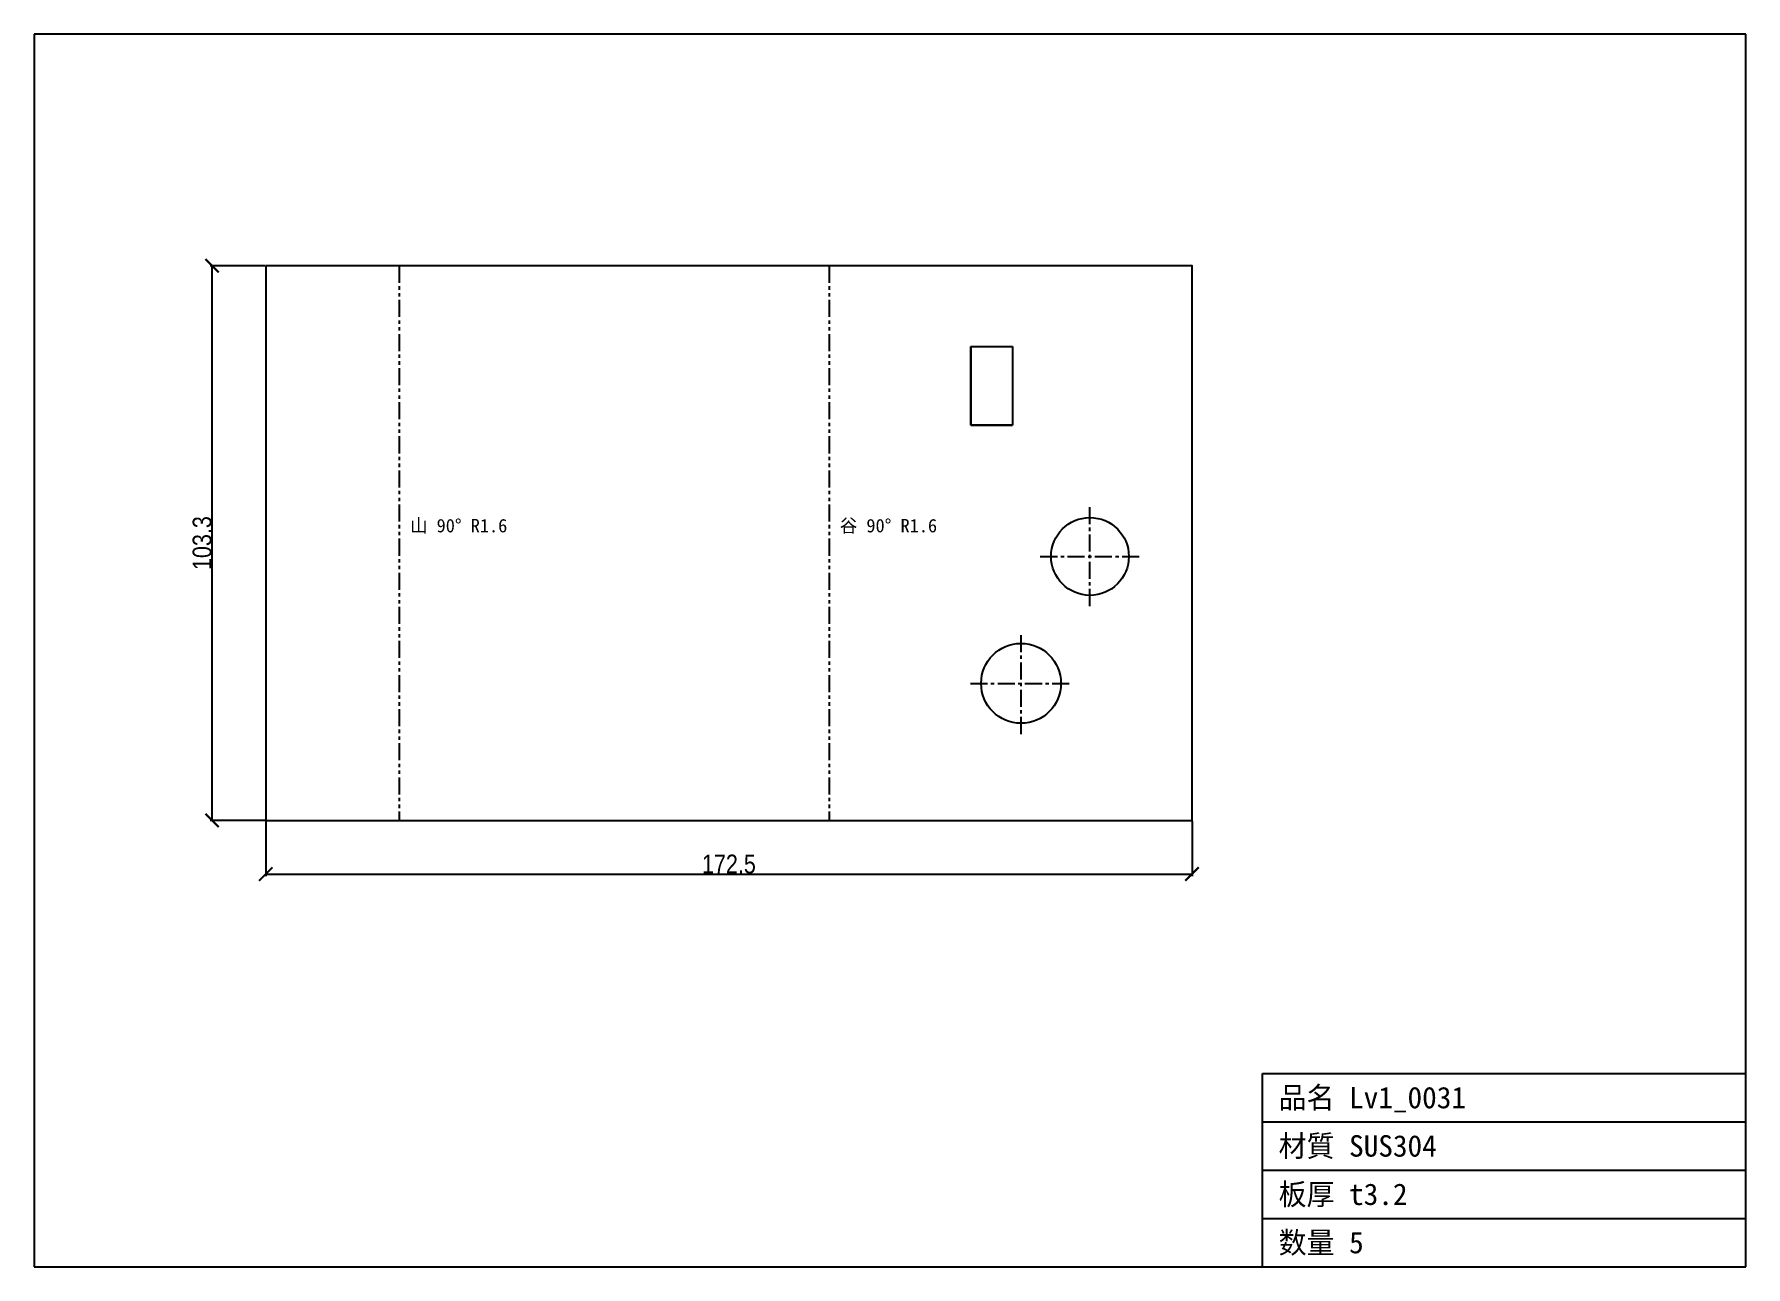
# Model space of a CAD drawing. Header units: millimetres. Extents: x -43 to 276, y -83 to 146.
import ezdxf

# ---------------------------------------------------------------- set-up
doc = ezdxf.new("R2010")
doc.units = ezdxf.units.MM
doc.linetypes.add('CENTER', pattern=[5.08, 3.175, -0.635, 0.635, -0.635])
doc.linetypes.add('PHANTOM', pattern=[6.35, 3.175, -0.635, 0.635, -0.635, 0.635, -0.635])
for name, color, linetype in [('12', 7, 'Continuous'), ('13', 7, 'Continuous'), ('14', 7, 'Continuous'), ('19', 7, 'Continuous'), ('4', 7, 'Continuous'), ('5', 7, 'Continuous')]:
    doc.layers.add(name, color=color, linetype=linetype)
doc.styles.add('OpenSansCondensed-Light', font='OpenSansCondensed-Light.ttf')
doc.dimstyles.new('EZDXF', dxfattribs={"dimtxt": 0.25, "dimasz": 0.175, "dimexe": 0.375, "dimexo": 0.125, "dimgap": 0.1, "dimtad": 1, "dimlfac": 100, "dimzin": 12, "dimdsep": 46, "dimtxsty": 'OpenSansCondensed-Light', "dimblk": 'ARCHTICK', "dimcen": 2.5, "dimazin": 3, "dimtfac": 0.5, "dimtmove": 2, "dimatfit": 3})

# ---------------------------------------------------------------- blocks, each defined once
blk = doc.blocks.new('HOLE_D14_47')
blk.add_circle((0, 0), 7.24)
blk = doc.blocks.new('_ARCHTICK')
at = {"color": 0, "linetype": 'BYBLOCK', "const_width": 0.15}
blk.add_lwpolyline([(-0.5, -0.5), (0.5, 0.5)], dxfattribs=at)

msp = doc.modelspace()

# ---------------------------------------------------------------- linework, layer by layer
at = {"layer": '14', "color": 1, "linetype": 'CENTER'}
for p, q in [((153.48, 39.91), (153.48, 58.38)), ((144.24, 49.14), (162.71, 49.14)), ((140.65, 16.08), (140.65, 34.94)), ((131.22, 25.51), (150.08, 25.51))]:
    msp.add_line(p, q, dxfattribs=at)
at = {"layer": '19', "color": 3, "linetype": 'PHANTOM'}
for p, q in [((24.86, 103.26), (24.86, 0)), ((104.9, 103.26), (104.9, 0))]:
    msp.add_line(p, q, dxfattribs=at)
at = {"layer": '4', "color": 7, "linetype": 'CONTINUOUS'}
for p, q in [((131.31, 88.22), (139.07, 88.22)), ((131.31, 82.23), (131.31, 88.22)), ((131.31, 88.22), (131.31, 73.57)), ((139.07, 88.22), (139.07, 77.34)), ((131.31, 82.14), (131.31, 82.23)), ((131.31, 73.57), (131.31, 82.14)), ((139.07, 77.33), (139.07, 76.54)), ((139.07, 76.54), (139.07, 73.57)), ((135.65, 73.57), (131.31, 73.57)), ((131.31, 73.57), (139.07, 73.57)), ((139.07, 73.57), (135.65, 73.57))]:
    msp.add_line(p, q, dxfattribs=at)
msp.add_lwpolyline([(0, 103.26), (0, 0), (172.49, 0), (172.49, 103.26)], close=True, dxfattribs=at)
msp.add_circle((140.65, 25.51), 7.43, dxfattribs=at)
msp.add_circle((140.65, 25.51), 7.43, dxfattribs=at)
at = {"layer": '5', "color": 7, "linetype": 'CONTINUOUS'}
for p, q in [((275.62, 146.38), (-43.12, 146.38)), ((-43.12, 146.38), (-43.12, -83.12)), ((275.62, -83.12), (275.62, 146.38)), ((185.62, -83.12), (185.62, -47.12)), ((185.62, -47.12), (275.62, -47.12)), ((185.62, -56.12), (275.62, -56.12)), ((185.62, -65.12), (275.62, -65.12)), ((185.62, -74.12), (275.62, -74.12)), ((-43.12, -83.12), (275.62, -83.12))]:
    msp.add_line(p, q, dxfattribs=at)

# ---------------------------------------------------------------- block references
at = {"layer": '4', "color": 7, "linetype": 'CONTINUOUS'}
msp.add_blockref('HOLE_D14_47', (153.48, 49.14), dxfattribs=at)

# ---------------------------------------------------------------- texts
at = {"layer": '13', "color": 2}
for s, height, p in [('山 90° R1.6', 2.5, (26.86, 53.63)), ('谷 90° R1.6', 2.5, (106.9, 53.63)), ('品名 Lv1_0031', 4, (188.62, -53.62)), ('材質 SUS304', 4, (188.62, -62.62)), ('板厚 t3.2', 4, (188.62, -71.62)), ('数量 5', 4, (188.62, -80.62))]:
    msp.add_text(s, height=height, dxfattribs=at).set_placement(p)

# ---------------------------------------------------------------- dimensions: what is measured, and where the dimension line sits
at = {"layer": '12', "color": 2}
msp.add_linear_dim(base=(-10, 0), p1=(0, 0), p2=(0, 103.26), angle=90, dimstyle='EZDXF', override={"dimtxt": 3.5, "dimasz": 2.5, "dimdec": 1, "dimlfac": 1}, dxfattribs=at).render()
msp.add_linear_dim(base=(0, -10), p1=(0, 0), p2=(172.49, 0), dimstyle='EZDXF', override={"dimtxt": 3.5, "dimasz": 2.5, "dimdec": 1, "dimlfac": 1}, dxfattribs=at).render()

doc.saveas('drawing.dxf')
